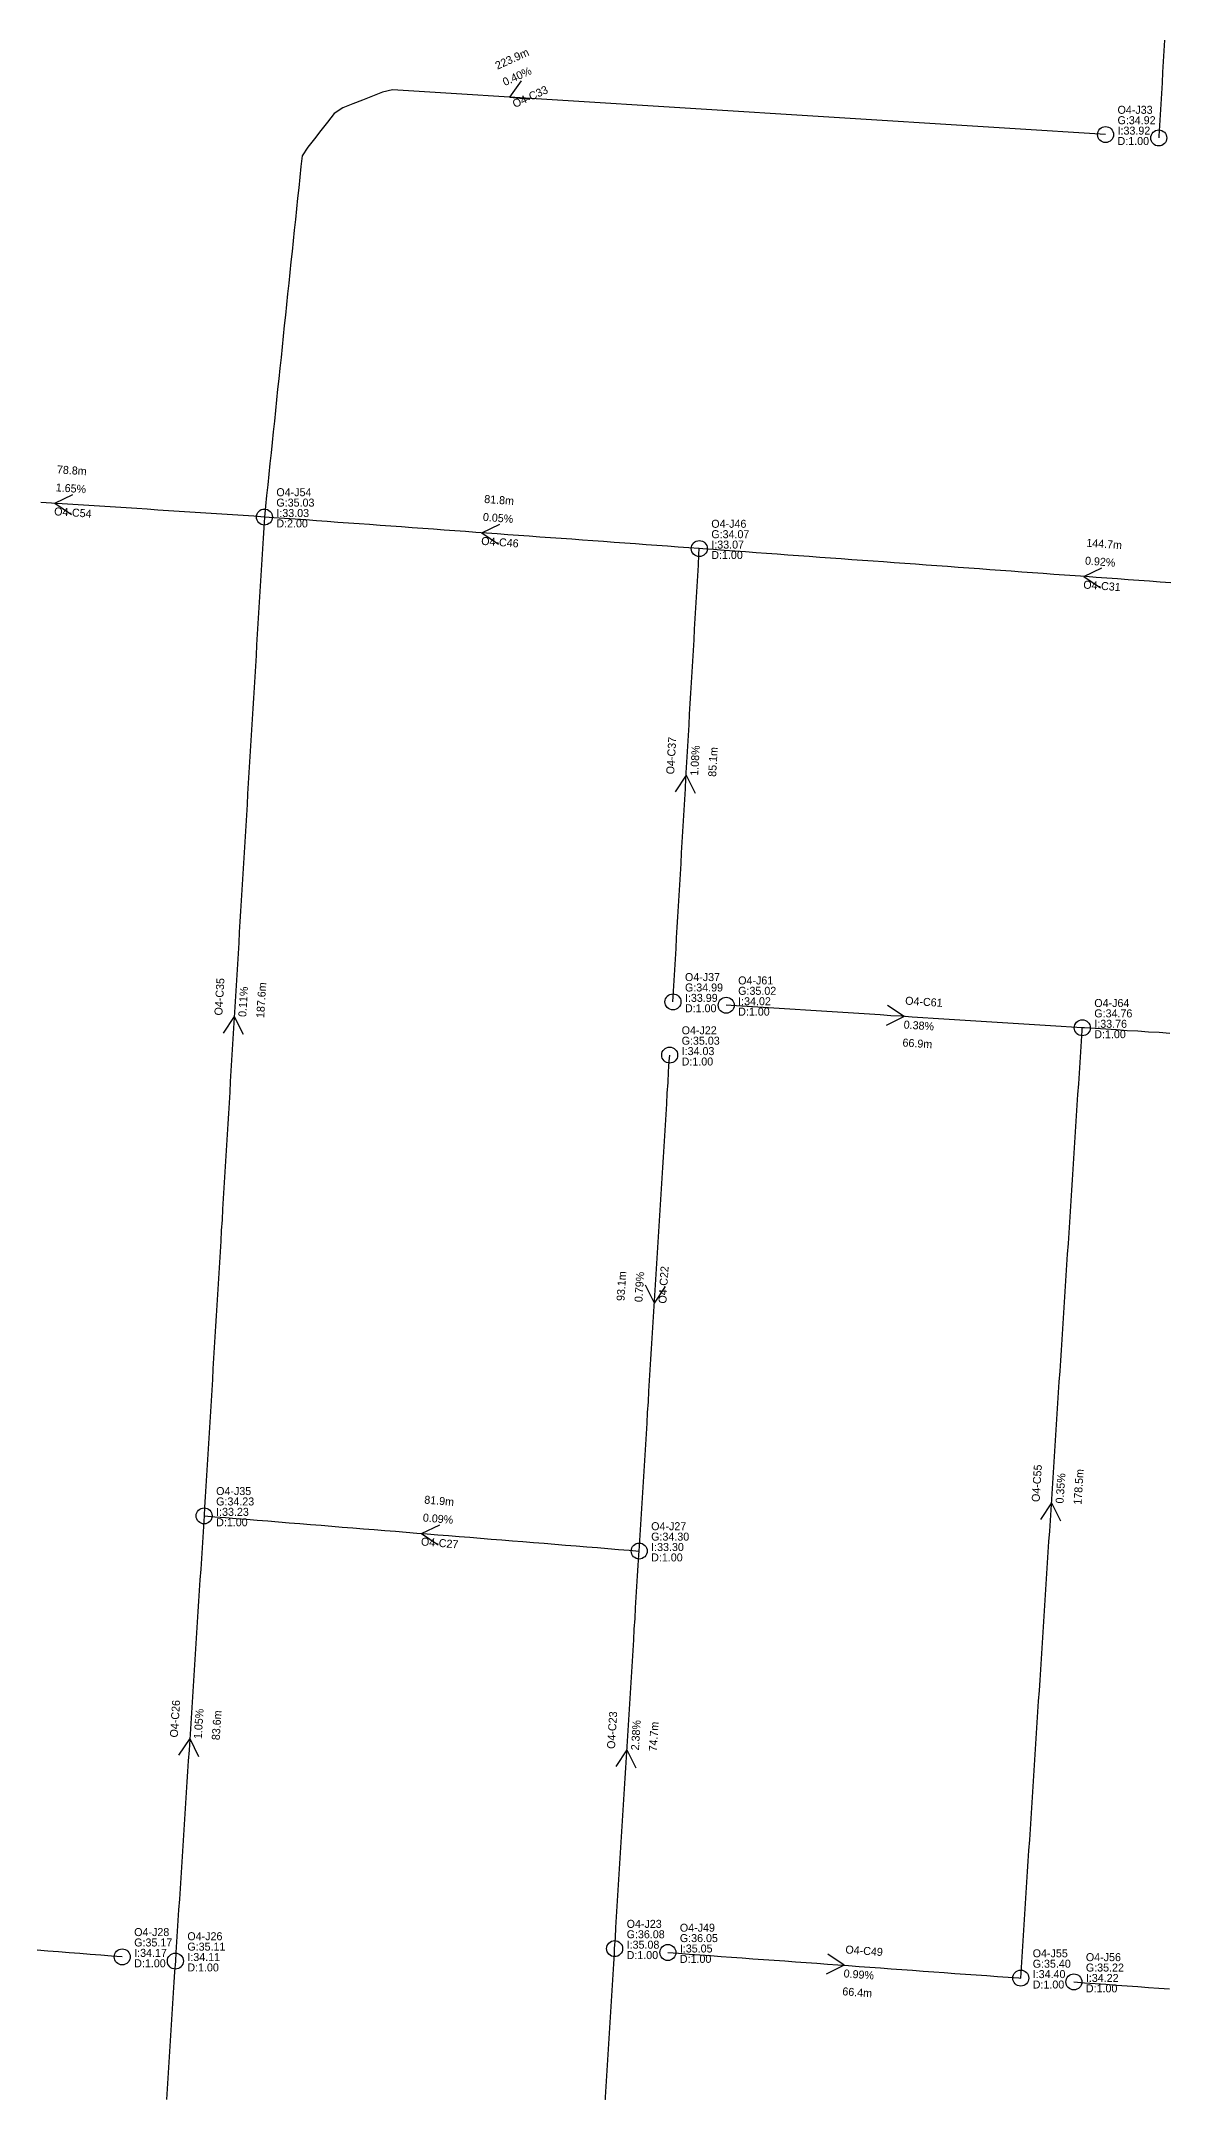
# Model space of a CAD drawing. Header units: metres. Extents: x 607160 to 610559, y 2613470 to 2618337.
# Drawn here: x 608780.5 to 608992.1, y 2615741.9 to 2616126.6 of the extents above; entities that cross this region are included whole.
import ezdxf

# ---------------------------------------------------------------- set-up
doc = ezdxf.new("R2010")
doc.units = ezdxf.units.M
for name, color, linetype in [('SW-DRAIN-LABELS', 3, 'Continuous'), ('SW-DRAIN-SUB-04', 4, 'Continuous'), ('SW-JUNCTIONS', 7, 'Continuous')]:
    doc.layers.add(name, color=color, linetype=linetype)

msp = doc.modelspace()

# ---------------------------------------------------------------- linework, layer by layer
at = {"layer": 'SW-DRAIN-SUB-04'}
for p, q in [((608868.45, 2616116.05), (608870.63, 2616119.1)), ((608868.45, 2616116.05), (608872.18, 2616115.69)), ((608783.09, 2616039.9), (608786.45, 2616041.56)), ((608783.09, 2616039.9), (608786.21, 2616037.82)), ((608863.2, 2616034.37), (608866.57, 2616036)), ((608863.2, 2616034.37), (608866.3, 2616032.26)), ((608976.13, 2616026.17), (608979.51, 2616027.81)), ((608976.13, 2616026.17), (608979.24, 2616024.07)), ((608901.52, 2615988.92), (608899.46, 2615985.79)), ((608901.52, 2615988.92), (608903.2, 2615985.57)), ((608942.43, 2615943.68), (608939.3, 2615945.76)), ((608816.76, 2615943.7), (608814.69, 2615940.57)), ((608816.76, 2615943.7), (608818.43, 2615940.35)), ((608942.43, 2615943.68), (608939.07, 2615942.02)), ((608895.57, 2615889.97), (608893.9, 2615893.32)), ((608895.57, 2615889.97), (608897.64, 2615893.09)), ((608970.05, 2615852.49), (608967.97, 2615849.37)), ((608970.05, 2615852.49), (608971.71, 2615849.13)), ((608851.91, 2615846.78), (608855.29, 2615848.38)), ((608851.91, 2615846.78), (608854.99, 2615844.65)), ((608808.41, 2615808.34), (608806.33, 2615805.22)), ((608808.41, 2615808.34), (608810.07, 2615804.98)), ((608890.41, 2615806.21), (608888.34, 2615803.08)), ((608890.41, 2615806.21), (608892.08, 2615802.85)), ((608931.18, 2615765.81), (608928.08, 2615767.91)), ((608931.18, 2615765.81), (608927.81, 2615764.17))]:
    msp.add_line(p, q, dxfattribs=at)
for points in [[(608991.26, 2616126.71), (608991.14, 2616124.71), (608991.02, 2616122.71), (608990.9, 2616120.72), (608990.78, 2616118.72), (608990.66, 2616116.72), (608990.55, 2616114.73), (608990.43, 2616112.73), (608990.31, 2616110.74), (608990.19, 2616108.74), (608990.17, 2616108.39)], [(608980.19, 2616109.02), (608978.19, 2616109.14), (608976.19, 2616109.27), (608974.2, 2616109.39), (608972.2, 2616109.52), (608970.21, 2616109.64), (608968.21, 2616109.77), (608966.21, 2616109.9), (608964.22, 2616110.02), (608962.22, 2616110.15), (608960.23, 2616110.27), (608958.23, 2616110.4), (608956.23, 2616110.52), (608954.24, 2616110.65), (608952.24, 2616110.78), (608950.24, 2616110.9), (608948.25, 2616111.03), (608946.25, 2616111.15), (608944.26, 2616111.28), (608942.26, 2616111.4), (608940.26, 2616111.53), (608938.27, 2616111.65), (608936.27, 2616111.78), (608934.28, 2616111.91), (608932.28, 2616112.03), (608930.28, 2616112.16), (608928.29, 2616112.28), (608926.29, 2616112.41), (608924.3, 2616112.53), (608922.3, 2616112.66), (608920.3, 2616112.79), (608918.31, 2616112.91), (608916.31, 2616113.04), (608914.32, 2616113.16), (608912.32, 2616113.29), (608910.32, 2616113.41), (608908.33, 2616113.54), (608906.33, 2616113.66), (608904.34, 2616113.79), (608902.34, 2616113.92), (608900.34, 2616114.04), (608898.35, 2616114.17), (608896.35, 2616114.29), (608894.36, 2616114.42), (608892.36, 2616114.54), (608890.36, 2616114.67), (608888.37, 2616114.8), (608886.37, 2616114.92), (608884.38, 2616115.05), (608882.38, 2616115.17), (608880.38, 2616115.3), (608878.39, 2616115.42), (608876.39, 2616115.55), (608874.4, 2616115.68), (608872.4, 2616115.8), (608870.4, 2616115.93), (608868.41, 2616116.05), (608866.41, 2616116.18), (608864.41, 2616116.3), (608862.42, 2616116.43), (608860.42, 2616116.55), (608858.43, 2616116.68), (608856.43, 2616116.81), (608854.43, 2616116.93), (608852.44, 2616117.06), (608850.44, 2616117.18), (608848.45, 2616117.31), (608846.45, 2616117.43), (608844.55, 2616116.97), (608842.69, 2616116.23), (608840.83, 2616115.5), (608838.97, 2616114.76), (608837.11, 2616114.02), (608835.5, 2616112.95), (608834.26, 2616111.38), (608833.02, 2616109.81), (608831.78, 2616108.24), (608830.53, 2616106.68), (608829.47, 2616105.04), (608829.26, 2616103.05), (608829.06, 2616101.06), (608828.85, 2616099.07), (608828.64, 2616097.08), (608828.43, 2616095.09), (608828.23, 2616093.1), (608828.02, 2616091.11), (608827.81, 2616089.12), (608827.6, 2616087.13), (608827.4, 2616085.14), (608827.19, 2616083.16), (608826.98, 2616081.17), (608826.77, 2616079.18), (608826.57, 2616077.19), (608826.36, 2616075.2), (608826.15, 2616073.21), (608825.94, 2616071.22), (608825.73, 2616069.23), (608825.53, 2616067.24), (608825.32, 2616065.25), (608825.11, 2616063.26), (608824.9, 2616061.27), (608824.7, 2616059.28), (608824.49, 2616057.3), (608824.28, 2616055.31), (608824.07, 2616053.32), (608823.87, 2616051.33), (608823.66, 2616049.34), (608823.45, 2616047.35), (608823.24, 2616045.36), (608823.04, 2616043.37), (608822.83, 2616041.38), (608822.62, 2616039.39), (608822.41, 2616037.33)], [(608822.41, 2616037.33), (608820.41, 2616037.46), (608818.41, 2616037.59), (608816.42, 2616037.72), (608814.42, 2616037.85), (608812.43, 2616037.98), (608810.43, 2616038.11), (608808.44, 2616038.25), (608806.44, 2616038.38), (608804.44, 2616038.51), (608802.45, 2616038.64), (608800.45, 2616038.77), (608798.46, 2616038.9), (608796.46, 2616039.03), (608794.47, 2616039.16), (608792.47, 2616039.29), (608790.47, 2616039.42), (608788.48, 2616039.55), (608786.48, 2616039.68), (608784.49, 2616039.81), (608782.49, 2616039.94), (608780.5, 2616040.07)], [(608822.41, 2616037.33), (608822.29, 2616035.33), (608822.17, 2616033.34), (608822.04, 2616031.34), (608821.92, 2616029.34), (608821.8, 2616027.35), (608821.68, 2616025.35), (608821.56, 2616023.36), (608821.44, 2616021.36), (608821.32, 2616019.36), (608821.2, 2616017.37), (608821.08, 2616015.37), (608820.96, 2616013.37), (608820.84, 2616011.38), (608820.72, 2616009.38), (608820.6, 2616007.38), (608820.48, 2616005.39), (608820.36, 2616003.39), (608820.24, 2616001.4), (608820.12, 2615999.4), (608820, 2615997.4), (608819.88, 2615995.41), (608819.76, 2615993.41), (608819.64, 2615991.41), (608819.51, 2615989.42), (608819.39, 2615987.42), (608819.27, 2615985.42), (608819.15, 2615983.43), (608819.03, 2615981.43), (608818.91, 2615979.44), (608818.79, 2615977.44), (608818.67, 2615975.44), (608818.55, 2615973.45), (608818.43, 2615971.45), (608818.31, 2615969.45), (608818.19, 2615967.46), (608818.07, 2615965.46), (608817.95, 2615963.46), (608817.83, 2615961.47), (608817.71, 2615959.47), (608817.59, 2615957.48), (608817.47, 2615955.48), (608817.35, 2615953.48), (608817.23, 2615951.49), (608817.11, 2615949.49), (608816.99, 2615947.49), (608816.86, 2615945.5), (608816.74, 2615943.5), (608816.62, 2615941.5), (608816.5, 2615939.51), (608816.38, 2615937.51), (608816.26, 2615935.52), (608816.14, 2615933.52), (608816.02, 2615931.52), (608815.9, 2615929.53), (608815.78, 2615927.53), (608815.66, 2615925.53), (608815.54, 2615923.54), (608815.42, 2615921.54), (608815.3, 2615919.54), (608815.18, 2615917.55), (608815.06, 2615915.55), (608814.94, 2615913.56), (608814.82, 2615911.56), (608814.7, 2615909.56), (608814.58, 2615907.57), (608814.46, 2615905.57), (608814.33, 2615903.57), (608814.21, 2615901.58), (608814.09, 2615899.58), (608813.97, 2615897.58), (608813.85, 2615895.59), (608813.73, 2615893.59), (608813.61, 2615891.6), (608813.49, 2615889.6), (608813.37, 2615887.6), (608813.25, 2615885.61), (608813.13, 2615883.61), (608813.01, 2615881.61), (608812.89, 2615879.62), (608812.77, 2615877.62), (608812.65, 2615875.62), (608812.53, 2615873.63), (608812.41, 2615871.63), (608812.29, 2615869.64), (608812.17, 2615867.64), (608812.05, 2615865.64), (608811.93, 2615863.65), (608811.8, 2615861.65), (608811.68, 2615859.65), (608811.56, 2615857.66), (608811.44, 2615855.66), (608811.32, 2615853.66), (608811.2, 2615851.67), (608811.11, 2615850.07)], [(608903.99, 2616031.41), (608902, 2616031.55), (608900, 2616031.7), (608898.01, 2616031.84), (608896.01, 2616031.99), (608894.02, 2616032.13), (608892.02, 2616032.28), (608890.03, 2616032.42), (608888.03, 2616032.57), (608886.04, 2616032.71), (608884.04, 2616032.86), (608882.05, 2616033), (608880.05, 2616033.15), (608878.06, 2616033.29), (608876.06, 2616033.43), (608874.07, 2616033.58), (608872.07, 2616033.72), (608870.08, 2616033.87), (608868.08, 2616034.01), (608866.09, 2616034.16), (608864.1, 2616034.3), (608862.1, 2616034.45), (608860.11, 2616034.59), (608858.11, 2616034.74), (608856.12, 2616034.88), (608854.12, 2616035.03), (608852.13, 2616035.17), (608850.13, 2616035.32), (608848.14, 2616035.46), (608846.14, 2616035.61), (608844.15, 2616035.75), (608842.15, 2616035.9), (608840.16, 2616036.04), (608838.16, 2616036.19), (608836.17, 2616036.33), (608834.17, 2616036.48), (608832.18, 2616036.62), (608830.18, 2616036.77), (608828.19, 2616036.91), (608826.19, 2616037.06), (608824.2, 2616037.2), (608822.41, 2616037.33)], [(608899.05, 2615946.43), (608899.16, 2615948.43), (608899.28, 2615950.42), (608899.39, 2615952.42), (608899.51, 2615954.42), (608899.63, 2615956.41), (608899.74, 2615958.41), (608899.86, 2615960.41), (608899.98, 2615962.4), (608900.09, 2615964.4), (608900.21, 2615966.4), (608900.32, 2615968.39), (608900.44, 2615970.39), (608900.56, 2615972.39), (608900.67, 2615974.38), (608900.79, 2615976.38), (608900.9, 2615978.38), (608901.02, 2615980.37), (608901.14, 2615982.37), (608901.25, 2615984.37), (608901.37, 2615986.36), (608901.49, 2615988.36), (608901.6, 2615990.36), (608901.72, 2615992.35), (608901.83, 2615994.35), (608901.95, 2615996.35), (608902.07, 2615998.34), (608902.18, 2616000.34), (608902.3, 2616002.34), (608902.41, 2616004.33), (608902.53, 2616006.33), (608902.65, 2616008.33), (608902.76, 2616010.32), (608902.88, 2616012.32), (608903, 2616014.32), (608903.11, 2616016.31), (608903.23, 2616018.31), (608903.34, 2616020.31), (608903.46, 2616022.3), (608903.58, 2616024.3), (608903.69, 2616026.3), (608903.81, 2616028.29), (608903.93, 2616030.29), (608903.99, 2616031.41)], [(608992.42, 2616024.99), (608990.43, 2616025.14), (608988.43, 2616025.28), (608986.44, 2616025.42), (608984.45, 2616025.57), (608982.45, 2616025.71), (608980.46, 2616025.86), (608978.46, 2616026), (608976.47, 2616026.15), (608974.47, 2616026.29), (608972.48, 2616026.44), (608970.48, 2616026.58), (608968.49, 2616026.73), (608966.49, 2616026.87), (608964.5, 2616027.02), (608962.5, 2616027.16), (608960.51, 2616027.31), (608958.51, 2616027.45), (608956.52, 2616027.6), (608954.52, 2616027.74), (608952.53, 2616027.89), (608950.53, 2616028.03), (608948.54, 2616028.17), (608946.55, 2616028.32), (608944.55, 2616028.46), (608942.56, 2616028.61), (608940.56, 2616028.75), (608938.57, 2616028.9), (608936.57, 2616029.04), (608934.58, 2616029.19), (608932.58, 2616029.33), (608930.59, 2616029.48), (608928.59, 2616029.62), (608926.6, 2616029.77), (608924.6, 2616029.91), (608922.61, 2616030.06), (608920.61, 2616030.2), (608918.62, 2616030.35), (608916.62, 2616030.49), (608914.63, 2616030.64), (608912.63, 2616030.78), (608910.64, 2616030.92), (608908.64, 2616031.07), (608906.65, 2616031.21), (608904.66, 2616031.36), (608903.99, 2616031.41)], [(608975.83, 2615941.57), (608973.83, 2615941.69), (608971.84, 2615941.82), (608969.84, 2615941.95), (608967.84, 2615942.07), (608965.85, 2615942.2), (608963.85, 2615942.33), (608961.86, 2615942.45), (608959.86, 2615942.58), (608957.86, 2615942.71), (608955.87, 2615942.83), (608953.87, 2615942.96), (608951.88, 2615943.09), (608949.88, 2615943.21), (608947.88, 2615943.34), (608945.89, 2615943.46), (608943.89, 2615943.59), (608941.9, 2615943.72), (608939.9, 2615943.84), (608937.9, 2615943.97), (608935.91, 2615944.1), (608933.91, 2615944.22), (608931.92, 2615944.35), (608929.92, 2615944.48), (608927.92, 2615944.6), (608925.93, 2615944.73), (608923.93, 2615944.85), (608921.94, 2615944.98), (608919.94, 2615945.11), (608917.94, 2615945.23), (608915.95, 2615945.36), (608913.95, 2615945.49), (608911.96, 2615945.61), (608909.96, 2615945.74), (608909.03, 2615945.8)], [(608964.28, 2615763.41), (608964.41, 2615765.4), (608964.54, 2615767.4), (608964.67, 2615769.4), (608964.8, 2615771.39), (608964.93, 2615773.39), (608965.05, 2615775.38), (608965.18, 2615777.38), (608965.31, 2615779.38), (608965.44, 2615781.37), (608965.57, 2615783.37), (608965.7, 2615785.36), (608965.83, 2615787.36), (608965.96, 2615789.35), (608966.09, 2615791.35), (608966.22, 2615793.35), (608966.35, 2615795.34), (608966.48, 2615797.34), (608966.61, 2615799.33), (608966.74, 2615801.33), (608966.87, 2615803.32), (608967, 2615805.32), (608967.13, 2615807.32), (608967.25, 2615809.31), (608967.38, 2615811.31), (608967.51, 2615813.3), (608967.64, 2615815.3), (608967.77, 2615817.3), (608967.9, 2615819.29), (608968.03, 2615821.29), (608968.16, 2615823.28), (608968.29, 2615825.28), (608968.42, 2615827.27), (608968.55, 2615829.27), (608968.68, 2615831.27), (608968.81, 2615833.26), (608968.94, 2615835.26), (608969.07, 2615837.25), (608969.2, 2615839.25), (608969.32, 2615841.25), (608969.45, 2615843.24), (608969.58, 2615845.24), (608969.71, 2615847.23), (608969.84, 2615849.23), (608969.97, 2615851.22), (608970.1, 2615853.22), (608970.23, 2615855.22), (608970.36, 2615857.21), (608970.49, 2615859.21), (608970.62, 2615861.2), (608970.75, 2615863.2), (608970.88, 2615865.2), (608971.01, 2615867.19), (608971.14, 2615869.19), (608971.27, 2615871.18), (608971.39, 2615873.18), (608971.52, 2615875.17), (608971.65, 2615877.17), (608971.78, 2615879.17), (608971.91, 2615881.16), (608972.04, 2615883.16), (608972.17, 2615885.15), (608972.3, 2615887.15), (608972.43, 2615889.14), (608972.56, 2615891.14), (608972.69, 2615893.14), (608972.82, 2615895.13), (608972.95, 2615897.13), (608973.08, 2615899.12), (608973.21, 2615901.12), (608973.34, 2615903.12), (608973.46, 2615905.11), (608973.59, 2615907.11), (608973.72, 2615909.1), (608973.85, 2615911.1), (608973.98, 2615913.09), (608974.11, 2615915.09), (608974.24, 2615917.09), (608974.37, 2615919.08), (608974.5, 2615921.08), (608974.63, 2615923.07), (608974.76, 2615925.07), (608974.89, 2615927.07), (608975.02, 2615929.06), (608975.15, 2615931.06), (608975.28, 2615933.05), (608975.41, 2615935.05), (608975.54, 2615937.04), (608975.66, 2615939.04), (608975.79, 2615941.04), (608975.83, 2615941.57)], [(608992.23, 2615940.53), (608990.23, 2615940.66), (608988.23, 2615940.78), (608986.24, 2615940.91), (608984.24, 2615941.03), (608982.25, 2615941.16), (608980.25, 2615941.29), (608978.25, 2615941.41), (608976.26, 2615941.54), (608975.83, 2615941.57)], [(608892.71, 2615843.48), (608892.83, 2615845.48), (608892.95, 2615847.48), (608893.08, 2615849.47), (608893.2, 2615851.47), (608893.32, 2615853.46), (608893.44, 2615855.46), (608893.57, 2615857.46), (608893.69, 2615859.45), (608893.81, 2615861.45), (608893.94, 2615863.45), (608894.06, 2615865.44), (608894.18, 2615867.44), (608894.3, 2615869.43), (608894.43, 2615871.43), (608894.55, 2615873.43), (608894.67, 2615875.42), (608894.8, 2615877.42), (608894.92, 2615879.42), (608895.04, 2615881.41), (608895.16, 2615883.41), (608895.29, 2615885.4), (608895.41, 2615887.4), (608895.53, 2615889.4), (608895.66, 2615891.39), (608895.78, 2615893.39), (608895.9, 2615895.39), (608896.03, 2615897.38), (608896.15, 2615899.38), (608896.27, 2615901.37), (608896.39, 2615903.37), (608896.52, 2615905.37), (608896.64, 2615907.36), (608896.76, 2615909.36), (608896.89, 2615911.35), (608897.01, 2615913.35), (608897.13, 2615915.35), (608897.25, 2615917.34), (608897.38, 2615919.34), (608897.5, 2615921.34), (608897.62, 2615923.33), (608897.75, 2615925.33), (608897.87, 2615927.32), (608897.99, 2615929.32), (608898.12, 2615931.32), (608898.24, 2615933.31), (608898.36, 2615935.31), (608898.43, 2615936.45)], [(608811.11, 2615850.07), (608810.98, 2615848.08), (608810.85, 2615846.08), (608810.72, 2615844.08), (608810.59, 2615842.09), (608810.46, 2615840.09), (608810.33, 2615838.1), (608810.2, 2615836.1), (608810.07, 2615834.1), (608809.95, 2615832.11), (608809.82, 2615830.11), (608809.69, 2615828.12), (608809.56, 2615826.12), (608809.43, 2615824.13), (608809.3, 2615822.13), (608809.17, 2615820.13), (608809.04, 2615818.14), (608808.91, 2615816.14), (608808.78, 2615814.15), (608808.66, 2615812.15), (608808.53, 2615810.15), (608808.4, 2615808.16), (608808.27, 2615806.16), (608808.14, 2615804.17), (608808.01, 2615802.17), (608807.88, 2615800.18), (608807.75, 2615798.18), (608807.62, 2615796.18), (608807.49, 2615794.19), (608807.37, 2615792.19), (608807.24, 2615790.2), (608807.11, 2615788.2), (608806.98, 2615786.2), (608806.85, 2615784.21), (608806.72, 2615782.21), (608806.59, 2615780.22), (608806.46, 2615778.22), (608806.33, 2615776.23), (608806.2, 2615774.23), (608806.08, 2615772.23), (608805.95, 2615770.24), (608805.82, 2615768.24), (608805.71, 2615766.61)], [(608811.11, 2615850.07), (608813.1, 2615849.91), (608815.09, 2615849.75), (608817.09, 2615849.59), (608819.08, 2615849.43), (608821.07, 2615849.27), (608823.07, 2615849.11), (608825.06, 2615848.94), (608827.05, 2615848.78), (608829.05, 2615848.62), (608831.04, 2615848.46), (608833.03, 2615848.3), (608835.03, 2615848.14), (608837.02, 2615847.98), (608839.02, 2615847.82), (608841.01, 2615847.66), (608843, 2615847.5), (608845, 2615847.34), (608846.99, 2615847.17), (608848.98, 2615847.01), (608850.98, 2615846.85), (608852.97, 2615846.69), (608854.96, 2615846.53), (608856.96, 2615846.37), (608858.95, 2615846.21), (608860.94, 2615846.05), (608862.94, 2615845.89), (608864.93, 2615845.73), (608866.92, 2615845.56), (608868.92, 2615845.4), (608870.91, 2615845.24), (608872.91, 2615845.08), (608874.9, 2615844.92), (608876.89, 2615844.76), (608878.89, 2615844.6), (608880.88, 2615844.44), (608882.87, 2615844.28), (608884.87, 2615844.12), (608886.86, 2615843.96), (608888.85, 2615843.79), (608890.85, 2615843.63), (608892.71, 2615843.48)], [(608888.11, 2615768.93), (608888.24, 2615770.93), (608888.36, 2615772.92), (608888.48, 2615774.92), (608888.6, 2615776.91), (608888.73, 2615778.91), (608888.85, 2615780.91), (608888.97, 2615782.9), (608889.1, 2615784.9), (608889.22, 2615786.9), (608889.34, 2615788.89), (608889.47, 2615790.89), (608889.59, 2615792.88), (608889.71, 2615794.88), (608889.83, 2615796.88), (608889.96, 2615798.87), (608890.08, 2615800.87), (608890.2, 2615802.86), (608890.33, 2615804.86), (608890.45, 2615806.86), (608890.57, 2615808.85), (608890.7, 2615810.85), (608890.82, 2615812.85), (608890.94, 2615814.84), (608891.06, 2615816.84), (608891.19, 2615818.83), (608891.31, 2615820.83), (608891.43, 2615822.83), (608891.56, 2615824.82), (608891.68, 2615826.82), (608891.8, 2615828.82), (608891.93, 2615830.81), (608892.05, 2615832.81), (608892.17, 2615834.8), (608892.29, 2615836.8), (608892.42, 2615838.8), (608892.54, 2615840.79), (608892.66, 2615842.79), (608892.71, 2615843.48)], [(608795.74, 2615767.39), (608793.75, 2615767.55), (608791.75, 2615767.7), (608789.76, 2615767.86), (608787.77, 2615768.02), (608785.77, 2615768.17), (608783.78, 2615768.33), (608781.79, 2615768.49), (608779.79, 2615768.64)], [(608886.34, 2615740.11), (608886.46, 2615742.1), (608886.58, 2615744.1), (608886.71, 2615746.09), (608886.83, 2615748.09), (608886.95, 2615750.09), (608887.08, 2615752.08), (608887.2, 2615754.08), (608887.32, 2615756.08), (608887.44, 2615758.07), (608887.57, 2615760.07), (608887.69, 2615762.06), (608887.81, 2615764.06), (608887.94, 2615766.06), (608888.06, 2615768.05), (608888.11, 2615768.93)], [(608898.09, 2615768.21), (608898.09, 2615768.21), (608900.08, 2615768.06), (608902.08, 2615767.92), (608904.07, 2615767.77), (608906.07, 2615767.63), (608908.06, 2615767.48), (608910.05, 2615767.34), (608912.05, 2615767.19), (608914.04, 2615767.05), (608916.04, 2615766.91), (608918.03, 2615766.76), (608920.03, 2615766.62), (608922.02, 2615766.47), (608924.02, 2615766.33), (608926.01, 2615766.18), (608928.01, 2615766.04), (608930, 2615765.89), (608932, 2615765.75), (608933.99, 2615765.6), (608935.99, 2615765.46), (608937.98, 2615765.31), (608939.98, 2615765.17), (608941.97, 2615765.03), (608943.97, 2615764.88), (608945.96, 2615764.74), (608947.96, 2615764.59), (608949.95, 2615764.45), (608951.94, 2615764.3), (608953.94, 2615764.16), (608955.93, 2615764.01), (608957.93, 2615763.87), (608959.92, 2615763.72), (608961.92, 2615763.58), (608963.91, 2615763.44), (608964.28, 2615763.41)], [(608805.71, 2615766.61), (608805.58, 2615764.61), (608805.45, 2615762.62), (608805.32, 2615760.62), (608805.2, 2615758.62), (608805.07, 2615756.63), (608804.94, 2615754.63), (608804.81, 2615752.64), (608804.68, 2615750.64), (608804.55, 2615748.65), (608804.42, 2615746.65), (608804.29, 2615744.65), (608804.16, 2615742.66), (608804.04, 2615740.66)], [(608974.25, 2615762.69), (608974.25, 2615762.69), (608976.25, 2615762.54), (608978.24, 2615762.4), (608980.24, 2615762.25), (608982.23, 2615762.11), (608984.23, 2615761.96), (608986.22, 2615761.82), (608988.22, 2615761.67), (608990.21, 2615761.53), (608992.21, 2615761.38)]]:
    msp.add_lwpolyline(points, dxfattribs=at)
at = {"layer": 'SW-JUNCTIONS'}
for centre in [(608980.19, 2616109.02), (608990.17, 2616108.39), (608822.41, 2616037.33), (608903.99, 2616031.41), (608899.05, 2615946.43), (608909.03, 2615945.8), (608975.83, 2615941.57), (608898.43, 2615936.45), (608811.11, 2615850.07), (608892.71, 2615843.48), (608795.74, 2615767.39), (608805.71, 2615766.61), (608888.11, 2615768.93), (608898.09, 2615768.21), (608964.28, 2615763.41), (608974.25, 2615762.69)]:
    msp.add_circle(centre, 1.5, dxfattribs=at)

# ---------------------------------------------------------------- texts
at = {"layer": 'SW-DRAIN-LABELS', "color": 2}
for s, rotation, p in [('223.9m', 24.4343, (608866.12, 2616121.17)), ('0.40%', 24.4343, (608867.52, 2616118.1)), ('78.8m', -3.7462, (608783.46, 2616045.52)), ('1.65%', -3.7462, (608783.24, 2616042.15)), ('81.8m', -4.1525, (608863.61, 2616039.98)), ('0.05%', -4.1525, (608863.36, 2616036.61)), ('144.7m', -4.15, (608976.54, 2616031.78)), ('0.92%', -4.15, (608976.3, 2616028.42)), ('1.08%', 86.6702, (608903.76, 2615988.79)), ('85.1m', 86.6702, (608907.13, 2615988.59)), ('0.11%', 86.5467, (608819, 2615943.57)), ('187.6m', 86.5467, (608822.37, 2615943.36)), ('0.38%', -3.6236, (608942.29, 2615941.44)), ('66.9m', -3.6236, (608942.07, 2615938.07)), ('93.1m', 86.476, (608889.95, 2615890.31)), ('0.79%', 86.476, (608893.32, 2615890.1)), ('0.35%', 86.2907, (608972.3, 2615852.34)), ('178.5m', 86.2907, (608975.67, 2615852.12)), ('81.9m', -4.6154, (608852.36, 2615852.38)), ('0.09%', -4.6154, (608852.09, 2615849.02)), ('1.05%', 86.3018, (608810.65, 2615808.19)), ('83.6m', 86.3018, (608814.02, 2615807.98)), ('2.38%', 86.4741, (608892.66, 2615806.07)), ('74.7m', 86.4741, (608896.02, 2615805.86)), ('0.99%', -4.1455, (608931.02, 2615763.56)), ('66.4m', -4.1455, (608930.78, 2615760.2))]:
    msp.add_text(s, height=1.5, rotation=rotation, dxfattribs=at).set_placement(p)
at = {"layer": 'SW-DRAIN-LABELS', "color": 3}
for s, rotation, p in [('O4-C33', 24.4343, (608869.38, 2616114)), ('O4-C54', -3.7462, (608782.94, 2616037.66)), ('O4-C46', -4.1525, (608863.04, 2616032.12)), ('O4-C31', -4.15, (608975.97, 2616023.93)), ('O4-C37', 86.6702, (608899.27, 2615989.05)), ('O4-C35', 86.5467, (608814.51, 2615943.84)), ('O4-C61', -3.6236, (608942.57, 2615945.93)), ('O4-C22', 86.476, (608897.81, 2615889.83)), ('O4-C55', 86.2907, (608967.81, 2615852.63)), ('O4-C27', -4.6154, (608851.73, 2615844.53)), ('O4-C26', 86.3018, (608806.16, 2615808.48)), ('O4-C23', 86.4741, (608888.16, 2615806.34)), ('O4-C49', -4.1455, (608931.35, 2615768.05))]:
    msp.add_text(s, height=1.5, rotation=rotation, dxfattribs=at).set_placement(p)
at = {"layer": 'SW-DRAIN-LABELS', "color": 7}
for s, p in [('O4-J33', (608982.44, 2616112.92)), ('G:34.92', (608982.44, 2616110.97)), ('O4-J54', (608824.66, 2616041.23)), ('G:35.03', (608824.66, 2616039.28)), ('O4-J46', (608906.24, 2616035.31)), ('G:34.07', (608906.24, 2616033.36)), ('O4-J37', (608901.3, 2615950.33)), ('G:34.99', (608901.3, 2615948.38)), ('O4-J61', (608911.28, 2615949.7)), ('G:35.02', (608911.28, 2615947.75)), ('O4-J64', (608978.08, 2615945.47)), ('G:34.76', (608978.08, 2615943.52)), ('O4-J22', (608900.68, 2615940.35)), ('G:35.03', (608900.68, 2615938.4)), ('O4-J35', (608813.36, 2615853.97)), ('G:34.23', (608813.36, 2615852.02)), ('O4-J27', (608894.96, 2615847.38)), ('G:34.30', (608894.96, 2615845.43)), ('O4-J28', (608797.99, 2615771.29)), ('O4-J26', (608807.96, 2615770.51)), ('O4-J23', (608890.36, 2615772.83)), ('G:36.08', (608890.36, 2615770.88)), ('O4-J49', (608900.34, 2615772.11)), ('G:36.05', (608900.34, 2615770.16)), ('G:35.17', (608797.99, 2615769.34)), ('G:35.11', (608807.96, 2615768.56)), ('O4-J55', (608966.53, 2615767.31)), ('O4-J56', (608976.5, 2615766.59)), ('G:35.40', (608966.53, 2615765.36)), ('G:35.22', (608976.5, 2615764.64))]:
    msp.add_text(s, height=1.5, dxfattribs=at).set_placement(p)
at = {"layer": 'SW-DRAIN-LABELS', "color": 4}
for s, p in [('I:33.92', (608982.44, 2616109.02)), ('I:33.03', (608824.66, 2616037.33)), ('I:33.07', (608906.24, 2616031.41)), ('I:33.99', (608901.3, 2615946.43)), ('I:34.02', (608911.28, 2615945.8)), ('I:33.76', (608978.08, 2615941.57)), ('I:34.03', (608900.68, 2615936.45)), ('I:33.23', (608813.36, 2615850.07)), ('I:33.30', (608894.96, 2615843.48)), ('I:34.17', (608797.99, 2615767.39)), ('I:34.11', (608807.96, 2615766.61)), ('I:35.08', (608890.36, 2615768.93)), ('I:35.05', (608900.34, 2615768.21)), ('I:34.40', (608966.53, 2615763.41)), ('I:34.22', (608976.5, 2615762.69))]:
    msp.add_text(s, height=1.5, dxfattribs=at).set_placement(p)
at = {"layer": 'SW-DRAIN-LABELS', "color": 6}
for s, p in [('D:1.00', (608982.44, 2616107.07)), ('D:2.00', (608824.66, 2616035.38)), ('D:1.00', (608906.24, 2616029.46)), ('D:1.00', (608901.3, 2615944.48)), ('D:1.00', (608911.28, 2615943.85)), ('D:1.00', (608978.08, 2615939.62)), ('D:1.00', (608900.68, 2615934.5)), ('D:1.00', (608813.36, 2615848.12)), ('D:1.00', (608894.96, 2615841.53)), ('D:1.00', (608890.36, 2615766.98)), ('D:1.00', (608900.34, 2615766.26)), ('D:1.00', (608797.99, 2615765.44)), ('D:1.00', (608807.96, 2615764.66)), ('D:1.00', (608966.53, 2615761.46)), ('D:1.00', (608976.5, 2615760.74))]:
    msp.add_text(s, height=1.5, dxfattribs=at).set_placement(p)

doc.saveas('drawing.dxf')
